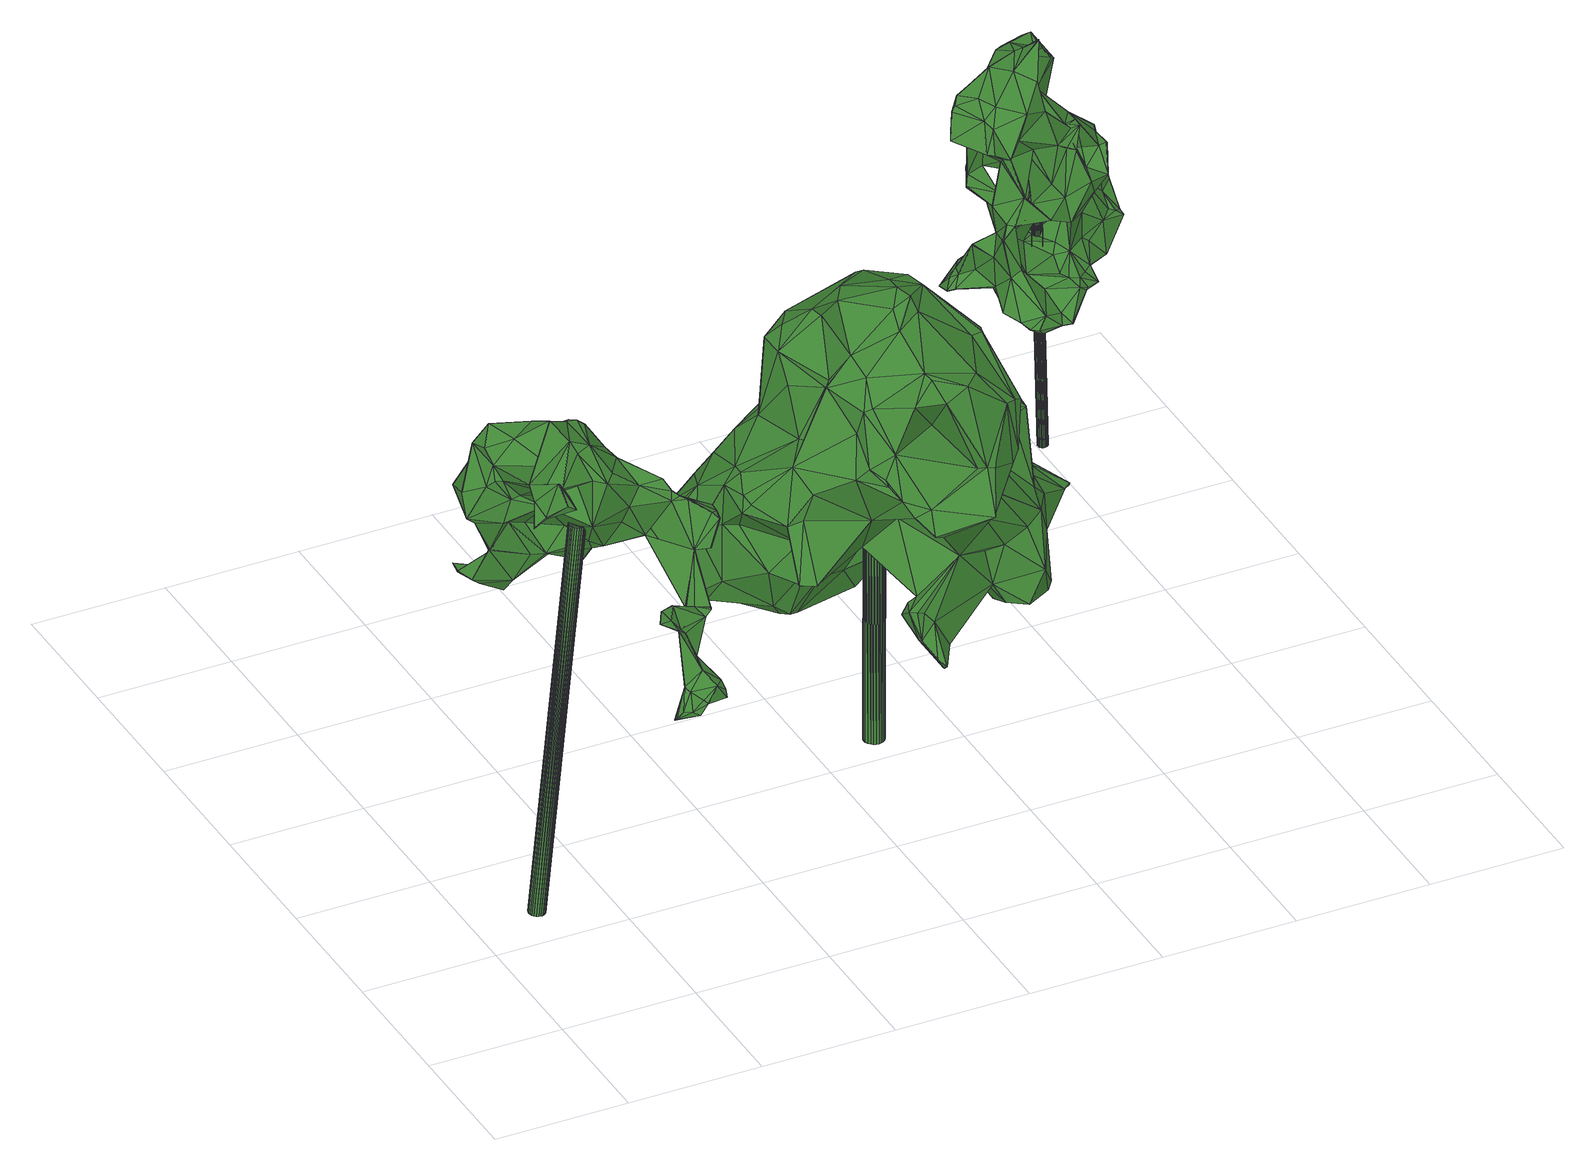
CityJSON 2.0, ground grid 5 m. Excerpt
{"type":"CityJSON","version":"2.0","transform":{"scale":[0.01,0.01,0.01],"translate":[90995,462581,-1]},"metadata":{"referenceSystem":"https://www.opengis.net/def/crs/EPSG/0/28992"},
"CityObjects":{
"tree1":{"type":"SolitaryVegetationObject","attributes":{"gtid":7,"crown_width_m":7.35,"crown_median_z":14.87,"trunk_H_m":15.28,"trunk_DBH_m":0.605,"trunk_radius_m":0.303,"trunk_base_height_m":-0.41,"original_gtid":"7"},"geometry":[{"type":"Solid","lod":"3","boundaries":[[[[0,1,2]],[[3,4,5]],[[6,7,8]],[[9,10,11]],[[12,13,14]],[[15,16,17]],[[6,18,19]],[[20,21,22]],[[23,24,25]],[[26,5,27]],[[11,28,9]],[[29,30,31]],[[32,15,17]],[[15,33,16]],[[34,3,35]],[[36,37,38]],[[36,38,9]],[[39,40,41]],[[42,43,44]],[[45,24,46]],[[47,27,4]],[[48,49,50]],[[51,52,53]],[[54,9,28]],[[14,25,12]],[[55,56,57]],[[58,59,60]],[[61,35,3]],[[62,63,64]],[[65,66,67]],[[68,69,20]],[[66,68,70]],[[68,71,72]],[[65,68,66]],[[23,25,14]],[[23,73,74]],[[68,20,70]],[[75,76,39]],[[20,22,70]],[[52,77,78]],[[22,79,66]],[[22,66,70]],[[51,80,81]],[[82,83,84]],[[85,86,87]],[[88,89,55]],[[2,90,0]],[[91,92,93]],[[0,90,41]],[[0,41,18]],[[94,95,96]],[[39,41,90]],[[97,98,99]],[[51,98,97]],[[21,69,100]],[[94,96,79]],[[94,79,101]],[[102,83,82]],[[103,104,58]],[[80,51,105]],[[106,77,107]],[[108,91,109]],[[97,99,110]],[[111,1,112]],[[97,105,51]],[[26,3,5]],[[14,73,23]],[[113,80,105]],[[2,75,90]],[[27,5,4]],[[110,27,47]],[[114,115,116]],[[93,112,91]],[[93,117,112]],[[107,118,61]],[[119,63,62]],[[74,24,23]],[[30,62,64]],[[110,99,27]],[[19,120,6]],[[73,121,74]],[[87,39,122]],[[123,124,120]],[[45,25,24]],[[12,25,45]],[[3,82,61]],[[26,27,99]],[[7,6,120]],[[7,120,124]],[[111,125,126]],[[127,16,128]],[[129,127,128]],[[88,130,89]],[[131,0,132]],[[8,132,0]],[[18,41,40]],[[124,9,54]],[[133,134,135]],[[102,82,136]],[[49,129,50]],[[17,104,32]],[[103,44,137]],[[3,47,4]],[[79,96,138]],[[67,79,138]],[[123,9,124]],[[56,139,57]],[[140,88,141]],[[78,142,136]],[[119,143,63]],[[131,1,0]],[[93,92,144]],[[67,144,92]],[[137,29,104]],[[116,115,145]],[[36,40,37]],[[135,87,146]],[[135,146,147]],[[148,15,32]],[[53,52,3]],[[17,16,104]],[[136,82,78]],[[142,114,136]],[[114,102,136]],[[114,116,102]],[[149,58,104]],[[55,57,150]],[[57,151,150]],[[108,109,92]],[[108,92,91]],[[76,122,39]],[[51,53,98]],[[109,131,132]],[[37,86,38]],[[47,152,110]],[[129,128,50]],[[153,42,29]],[[99,53,26]],[[72,100,69]],[[54,28,57]],[[40,86,37]],[[115,137,145]],[[127,129,149]],[[119,62,29]],[[147,121,73]],[[154,63,143]],[[154,155,63]],[[62,30,29]],[[149,104,127]],[[16,127,104]],[[29,156,119]],[[119,156,143]],[[154,143,156]],[[145,44,43]],[[137,44,145]],[[148,101,22]],[[78,77,157]],[[3,52,82]],[[78,82,52]],[[3,26,53]],[[18,6,8]],[[80,113,118]],[[75,39,90]],[[81,52,51]],[[109,71,158]],[[139,148,22]],[[159,111,117]],[[73,48,133]],[[50,133,48]],[[64,160,30]],[[161,160,64]],[[110,152,97]],[[1,131,162]],[[1,162,91]],[[104,103,137]],[[67,66,79]],[[32,31,94]],[[38,86,163]],[[157,142,78]],[[60,154,103]],[[103,58,60]],[[63,155,64]],[[159,125,111]],[[101,79,22]],[[124,100,7]],[[21,100,124]],[[14,164,73]],[[165,55,89]],[[125,164,13]],[[159,164,125]],[[111,112,117]],[[48,73,164]],[[103,156,29]],[[103,154,156]],[[95,31,160]],[[42,166,167]],[[43,167,166]],[[69,68,72]],[[73,133,147]],[[97,168,105]],[[18,40,36]],[[19,18,36]],[[141,150,151]],[[55,150,88]],[[141,88,150]],[[76,121,122]],[[76,169,121]],[[24,74,46]],[[85,170,55]],[[56,55,170]],[[15,85,171]],[[7,100,72]],[[116,83,102]],[[40,39,86]],[[87,86,39]],[[42,44,103]],[[165,10,9]],[[10,172,173]],[[121,147,146]],[[82,84,61]],[[123,36,9]],[[1,174,2]],[[111,174,1]],[[13,164,14]],[[15,148,56]],[[133,175,33]],[[16,33,175]],[[50,175,133]],[[128,16,175]],[[128,175,50]],[[93,144,129]],[[104,31,32]],[[58,149,176]],[[101,148,94]],[[148,32,94]],[[95,94,31]],[[104,29,31]],[[139,54,57]],[[177,125,178]],[[45,178,12]],[[36,120,19]],[[18,8,0]],[[142,179,114]],[[76,75,174]],[[76,174,126]],[[55,180,163]],[[55,163,85]],[[61,145,107]],[[138,58,176]],[[158,68,65]],[[148,139,56]],[[181,84,83]],[[181,61,84]],[[49,159,117]],[[166,153,106]],[[145,182,107]],[[43,182,145]],[[129,183,149]],[[67,184,144]],[[176,144,184]],[[138,184,67]],[[176,184,138]],[[115,114,179]],[[64,155,59]],[[64,59,161]],[[59,58,161]],[[60,59,154]],[[154,59,155]],[[159,48,164]],[[159,49,48]],[[171,133,33]],[[171,33,15]],[[47,34,152]],[[161,185,95]],[[67,92,65]],[[57,186,151]],[[126,125,177]],[[158,71,68]],[[176,149,183]],[[80,118,81]],[[123,120,36]],[[38,180,9]],[[165,9,180]],[[166,42,153]],[[103,29,42]],[[3,34,47]],[[35,61,118]],[[35,118,113]],[[58,185,161]],[[81,107,52]],[[8,7,132]],[[72,132,7]],[[95,160,161]],[[133,171,134]],[[85,135,134]],[[129,49,117]],[[133,135,147]],[[87,135,85]],[[132,71,109]],[[153,29,187]],[[91,112,1]],[[54,22,21]],[[54,21,124]],[[42,167,43]],[[69,21,20]],[[177,74,169]],[[121,169,74]],[[177,46,74]],[[177,169,126]],[[144,183,129]],[[144,176,183]],[[85,134,171]],[[169,76,126]],[[137,187,29]],[[115,187,137]],[[57,28,11]],[[132,72,71]],[[105,168,113]],[[107,81,118]],[[152,168,97]],[[34,168,152]],[[34,35,168]],[[113,168,35]],[[138,96,185]],[[96,95,185]],[[138,185,58]],[[54,139,22]],[[92,109,158]],[[15,56,170]],[[15,170,85]],[[158,65,92]],[[130,165,89]],[[165,180,55]],[[109,162,131]],[[91,162,109]],[[126,174,111]],[[2,174,75]],[[86,85,163]],[[180,38,163]],[[129,117,93]],[[166,106,43]],[[43,106,182]],[[107,182,106]],[[30,160,31]],[[145,181,116]],[[83,116,181]],[[181,145,61]],[[115,179,187]],[[13,12,178]],[[13,178,125]],[[177,178,46]],[[46,178,45]],[[173,88,140]],[[173,140,11]],[[11,10,173]],[[165,172,10]],[[130,172,165]],[[173,172,88]],[[88,172,130]],[[122,146,87]],[[122,121,146]],[[107,77,52]],[[106,157,77]],[[153,187,179]],[[153,179,106]],[[140,186,11]],[[141,151,186]],[[141,186,140]],[[57,11,186]],[[157,106,179]],[[157,179,142]],[[99,98,53]],[[188,189,190]],[[188,190,191]],[[191,190,192]],[[191,192,193]],[[190,189,194]],[[190,194,192]],[[192,194,195]],[[192,195,193]],[[194,189,196]],[[194,196,195]],[[195,196,197]],[[195,197,193]],[[196,189,198]],[[196,198,197]],[[197,198,199]],[[197,199,193]],[[198,189,200]],[[198,200,199]],[[199,200,201]],[[199,201,193]],[[200,189,202]],[[200,202,201]],[[201,202,203]],[[201,203,193]],[[202,189,204]],[[202,204,203]],[[203,204,205]],[[203,205,193]],[[204,189,206]],[[204,206,205]],[[205,206,207]],[[205,207,193]],[[206,189,208]],[[206,208,207]],[[207,208,209]],[[207,209,193]],[[208,189,210]],[[208,210,209]],[[209,210,211]],[[209,211,193]],[[210,189,212]],[[210,212,211]],[[211,212,213]],[[211,213,193]],[[212,189,214]],[[212,214,213]],[[213,214,215]],[[213,215,193]],[[214,189,216]],[[214,216,215]],[[215,216,217]],[[215,217,193]],[[216,189,218]],[[216,218,217]],[[217,218,219]],[[217,219,193]],[[218,189,220]],[[218,220,219]],[[219,220,221]],[[219,221,193]],[[220,189,222]],[[220,222,221]],[[221,222,223]],[[221,223,193]],[[222,189,224]],[[222,224,223]],[[223,224,225]],[[223,225,193]],[[224,189,226]],[[224,226,225]],[[225,226,227]],[[225,227,193]],[[226,189,228]],[[226,228,227]],[[227,228,229]],[[227,229,193]],[[228,189,230]],[[228,230,229]],[[229,230,231]],[[229,231,193]],[[230,189,232]],[[230,232,231]],[[231,232,233]],[[231,233,193]],[[232,189,234]],[[232,234,233]],[[233,234,235]],[[233,235,193]],[[234,189,236]],[[234,236,235]],[[235,236,237]],[[235,237,193]],[[236,189,188]],[[236,188,237]],[[237,188,191]],[[237,191,193]]]]}]},
"tree2":{"type":"SolitaryVegetationObject","attributes":{"gtid":24,"crown_width_m":12.04,"crown_median_z":9.97,"trunk_H_m":9.68,"trunk_DBH_m":0.757,"trunk_radius_m":0.378,"trunk_base_height_m":0.29,"original_gtid":"24"},"geometry":[{"type":"Solid","lod":"3","boundaries":[[[[238,239,240]],[[241,242,243]],[[244,245,243]],[[246,247,248]],[[249,250,243]],[[251,252,253]],[[254,255,256]],[[257,258,259]],[[260,261,262]],[[263,262,261]],[[264,265,266]],[[267,264,266]],[[268,269,270]],[[258,271,240]],[[272,273,274]],[[275,269,268]],[[276,277,278]],[[258,279,271]],[[280,253,252]],[[281,282,283]],[[284,285,286]],[[287,288,238]],[[253,280,289]],[[290,291,292]],[[293,283,282]],[[249,294,295]],[[294,296,257]],[[297,298,299]],[[297,299,300]],[[301,302,303]],[[257,295,294]],[[304,305,306]],[[307,308,309]],[[310,311,286]],[[312,240,313]],[[314,315,316]],[[243,296,294]],[[249,243,294]],[[282,317,318]],[[319,320,321]],[[279,322,323]],[[244,243,242]],[[266,324,325]],[[326,327,328]],[[329,330,331]],[[332,333,334]],[[335,336,337]],[[277,337,336]],[[338,301,303]],[[302,250,339]],[[340,341,290]],[[268,301,275]],[[295,342,249]],[[343,275,344]],[[301,344,275]],[[345,346,347]],[[345,348,346]],[[349,350,248]],[[257,259,295]],[[351,352,353]],[[340,350,349]],[[354,355,356]],[[357,358,306]],[[359,360,246]],[[318,317,361]],[[362,363,364]],[[363,334,364]],[[365,366,367]],[[298,368,369]],[[370,371,372]],[[299,372,371]],[[353,373,351]],[[266,359,246]],[[292,374,290]],[[375,376,305]],[[357,306,305]],[[283,377,308]],[[341,291,290]],[[378,379,380]],[[278,381,382]],[[258,383,259]],[[258,240,383]],[[267,374,292]],[[384,385,386]],[[384,386,371]],[[281,387,388]],[[281,388,389]],[[266,390,359]],[[355,391,325]],[[242,392,322]],[[358,357,393]],[[278,382,276]],[[394,395,396]],[[344,397,343]],[[398,392,241]],[[242,241,392]],[[283,308,399]],[[283,399,281]],[[347,400,361]],[[401,361,400]],[[402,266,246]],[[383,403,358]],[[404,328,405]],[[289,406,253]],[[407,408,409]],[[410,408,407]],[[373,315,411]],[[351,373,411]],[[335,337,412]],[[359,394,360]],[[413,394,359]],[[358,259,383]],[[354,395,355]],[[414,415,260]],[[397,301,338]],[[397,344,301]],[[343,416,417]],[[417,269,275]],[[275,343,417]],[[393,357,379]],[[418,404,284]],[[351,419,352]],[[243,245,296]],[[403,304,306]],[[358,393,420]],[[332,334,363]],[[262,280,260]],[[421,360,354]],[[345,422,406]],[[381,314,316]],[[346,348,352]],[[421,324,423]],[[424,387,425]],[[424,425,423]],[[426,427,265]],[[249,342,339]],[[249,339,250]],[[305,376,379]],[[375,305,428]],[[240,312,429]],[[430,333,431]],[[430,431,313]],[[432,314,278]],[[381,278,314]],[[389,282,281]],[[263,382,262]],[[345,347,361]],[[389,317,282]],[[433,434,435]],[[436,279,258]],[[334,299,364]],[[386,430,437]],[[389,422,361]],[[345,361,422]],[[259,358,420]],[[316,438,439]],[[315,438,316]],[[389,388,251]],[[293,377,283]],[[332,377,293]],[[348,440,352]],[[290,246,248]],[[254,405,255]],[[290,350,340]],[[248,350,290]],[[241,270,398]],[[408,441,442]],[[406,422,251]],[[406,251,253]],[[388,387,424]],[[417,443,269]],[[403,306,358]],[[441,284,347]],[[284,400,347]],[[359,391,413]],[[244,242,322]],[[381,316,382]],[[328,366,444]],[[411,321,419]],[[411,419,351]],[[444,445,446]],[[266,325,447]],[[240,429,238]],[[330,419,320]],[[273,448,449]],[[450,451,303]],[[451,338,303]],[[401,452,311]],[[286,311,452]],[[286,452,401]],[[383,304,403]],[[260,280,414]],[[453,440,348]],[[316,454,382]],[[262,382,454]],[[270,455,398]],[[371,279,456]],[[427,457,266]],[[286,272,458]],[[251,388,252]],[[432,428,315]],[[428,411,315]],[[289,280,459]],[[262,459,280]],[[422,389,251]],[[432,315,314]],[[401,311,444]],[[321,460,319]],[[319,460,435]],[[423,461,421]],[[286,285,272]],[[355,413,391]],[[308,349,461]],[[333,332,462]],[[388,424,463]],[[409,435,288]],[[349,247,421]],[[246,421,247]],[[259,420,295]],[[355,325,356]],[[464,291,465]],[[459,454,439]],[[316,439,454]],[[466,467,446]],[[265,468,426]],[[382,469,276]],[[263,469,382]],[[324,457,414]],[[401,400,286]],[[267,470,264]],[[292,470,267]],[[248,247,349]],[[400,284,286]],[[421,461,349]],[[352,440,353]],[[331,330,471]],[[326,328,472]],[[473,416,474]],[[474,412,473]],[[307,309,362]],[[363,362,309]],[[394,413,395]],[[435,460,433]],[[327,366,328]],[[326,366,327]],[[379,475,380]],[[376,475,379]],[[284,404,476]],[[313,431,312]],[[431,472,312]],[[379,357,305]],[[269,477,455]],[[478,475,450]],[[479,265,480]],[[468,265,479]],[[390,266,447]],[[330,352,419]],[[480,265,264]],[[481,470,291]],[[455,470,481]],[[307,340,349]],[[404,482,328]],[[472,328,482]],[[461,399,308]],[[451,474,338]],[[336,474,451]],[[295,420,342]],[[420,378,342]],[[479,473,468]],[[426,468,473]],[[293,282,367]],[[436,258,257]],[[456,483,484]],[[485,486,472]],[[292,291,470]],[[487,311,488]],[[396,360,394]],[[465,291,489]],[[267,266,374]],[[324,266,457]],[[359,390,391]],[[423,425,461]],[[440,490,353]],[[341,489,291]],[[256,466,449]],[[449,466,273]],[[274,273,466]],[[274,466,445]],[[445,466,446]],[[329,352,330]],[[387,281,399]],[[387,399,461]],[[386,437,271]],[[304,491,305]],[[243,492,241]],[[434,305,491]],[[485,404,486]],[[305,434,428]],[[428,434,433]],[[411,428,433]],[[269,455,270]],[[479,417,473]],[[473,417,416]],[[398,455,392]],[[392,493,483]],[[484,483,493]],[[426,473,412]],[[260,415,261]],[[412,415,426]],[[412,277,415]],[[472,429,312]],[[429,472,238]],[[390,447,391]],[[391,447,325]],[[481,291,464]],[[481,464,455]],[[392,455,464]],[[265,427,266]],[[317,389,361]],[[303,478,450]],[[331,471,319]],[[331,319,329]],[[456,279,323]],[[456,484,300]],[[290,374,246]],[[354,360,395]],[[375,432,278]],[[307,349,308]],[[298,364,299]],[[375,428,432]],[[463,252,388]],[[490,459,438]],[[459,439,438]],[[430,313,437]],[[364,298,369]],[[240,239,383]],[[307,364,341]],[[243,250,494]],[[307,341,340]],[[307,362,364]],[[365,444,366]],[[443,480,264]],[[443,479,480]],[[417,479,443]],[[495,449,448]],[[272,448,273]],[[397,338,474]],[[484,297,300]],[[342,478,339]],[[401,444,318]],[[401,318,361]],[[302,339,478]],[[453,289,440]],[[453,406,289]],[[285,495,448]],[[455,477,470]],[[256,449,495]],[[345,453,348]],[[406,453,345]],[[465,493,464]],[[420,379,378]],[[465,484,493]],[[299,334,372]],[[411,433,460]],[[411,460,321]],[[408,435,409]],[[328,255,405]],[[255,328,444]],[[246,360,421]],[[371,370,496]],[[392,464,493]],[[315,373,438]],[[495,284,476]],[[476,254,495]],[[354,356,324]],[[353,490,373]],[[405,476,404]],[[418,284,410]],[[418,410,404]],[[413,355,395]],[[360,396,395]],[[300,299,371]],[[456,300,371]],[[407,409,288]],[[346,329,347]],[[287,486,288]],[[329,346,352]],[[415,457,427]],[[414,457,415]],[[435,442,319]],[[495,254,256]],[[263,261,469]],[[415,427,426]],[[496,370,385]],[[385,370,333]],[[385,333,430]],[[274,458,272]],[[323,392,497]],[[323,322,392]],[[470,477,264]],[[255,467,466]],[[255,466,256]],[[252,414,280]],[[405,254,476]],[[385,430,386]],[[440,289,490]],[[252,463,414]],[[269,443,477]],[[289,459,490]],[[490,438,373]],[[387,461,425]],[[282,318,365]],[[408,442,435]],[[486,407,288]],[[238,288,498]],[[419,321,320]],[[444,365,318]],[[262,454,459]],[[354,324,421]],[[296,245,436]],[[257,296,436]],[[322,245,244]],[[279,245,322]],[[436,245,279]],[[282,365,367]],[[442,441,319]],[[336,499,277]],[[278,277,499]],[[451,499,336]],[[268,494,301]],[[302,301,494]],[[302,494,250]],[[379,420,393]],[[450,278,499]],[[450,499,451]],[[279,371,386]],[[279,386,271]],[[268,492,494]],[[423,324,414]],[[463,423,414]],[[402,246,374]],[[402,374,266]],[[489,500,465]],[[392,483,497]],[[323,483,456]],[[323,497,483]],[[303,302,478]],[[324,501,325]],[[498,239,238]],[[496,385,384]],[[496,384,371]],[[378,380,478]],[[415,469,261]],[[276,469,415]],[[277,276,415]],[[238,472,287]],[[293,462,332]],[[378,478,342]],[[410,407,486]],[[356,325,501]],[[502,375,278]],[[271,437,240]],[[324,356,501]],[[240,437,313]],[[412,337,277]],[[500,489,368]],[[319,441,329]],[[347,329,441]],[[484,465,500]],[[484,500,297]],[[435,434,288]],[[491,288,434]],[[370,372,333]],[[443,264,477]],[[471,320,319]],[[471,330,320]],[[270,241,492]],[[270,492,268]],[[333,372,334]],[[410,486,404]],[[423,463,424]],[[472,486,287]],[[485,482,404]],[[472,482,485]],[[498,288,491]],[[304,498,491]],[[332,363,309]],[[377,332,309]],[[377,309,308]],[[343,503,416]],[[397,503,343]],[[474,416,503]],[[474,503,397]],[[341,368,489]],[[293,367,462]],[[445,488,274]],[[487,488,445]],[[410,441,408]],[[284,441,410]],[[243,494,492]],[[383,239,304]],[[498,304,239]],[[333,462,326]],[[364,368,341]],[[369,368,364]],[[297,500,368]],[[297,368,298]],[[326,472,431]],[[431,333,326]],[[285,448,272]],[[444,487,445]],[[495,285,284]],[[380,475,478]],[[450,475,278]],[[502,278,475]],[[502,475,375]],[[375,475,376]],[[367,366,462]],[[326,462,366]],[[474,336,335]],[[444,446,467]],[[255,444,467]],[[311,487,444]],[[310,488,311]],[[310,274,488]],[[474,335,412]],[[310,458,274]],[[310,286,458]],[[504,505,506]],[[504,506,507]],[[507,506,508]],[[507,508,509]],[[506,505,510]],[[506,510,508]],[[508,510,511]],[[508,511,509]],[[510,505,512]],[[510,512,511]],[[511,512,513]],[[511,513,509]],[[512,505,514]],[[512,514,513]],[[513,514,515]],[[513,515,509]],[[514,505,516]],[[514,516,515]],[[515,516,517]],[[515,517,509]],[[516,505,518]],[[516,518,517]],[[517,518,519]],[[517,519,509]],[[518,505,520]],[[518,520,519]],[[519,520,521]],[[519,521,509]],[[520,505,522]],[[520,522,521]],[[521,522,523]],[[521,523,509]],[[522,505,524]],[[522,524,523]],[[523,524,525]],[[523,525,509]],[[524,505,526]],[[524,526,525]],[[525,526,527]],[[525,527,509]],[[526,505,528]],[[526,528,527]],[[527,528,529]],[[527,529,509]],[[528,505,530]],[[528,530,529]],[[529,530,531]],[[529,531,509]],[[530,505,532]],[[530,532,531]],[[531,532,533]],[[531,533,509]],[[532,505,534]],[[532,534,533]],[[533,534,535]],[[533,535,509]],[[534,505,536]],[[534,536,535]],[[535,536,537]],[[535,537,509]],[[536,505,538]],[[536,538,537]],[[537,538,539]],[[537,539,509]],[[538,505,540]],[[538,540,539]],[[539,540,541]],[[539,541,509]],[[540,505,542]],[[540,542,541]],[[541,542,543]],[[541,543,509]],[[542,505,544]],[[542,544,543]],[[543,544,545]],[[543,545,509]],[[544,505,546]],[[544,546,545]],[[545,546,547]],[[545,547,509]],[[546,505,548]],[[546,548,547]],[[547,548,549]],[[547,549,509]],[[548,505,550]],[[548,550,549]],[[549,550,551]],[[549,551,509]],[[550,505,552]],[[550,552,551]],[[551,552,553]],[[551,553,509]],[[552,505,504]],[[552,504,553]],[[553,504,507]],[[553,507,509]]]]}]},
"tree3":{"type":"SolitaryVegetationObject","attributes":{"gtid":30,"crown_width_m":6.2,"crown_median_z":10.12,"trunk_H_m":9.83,"trunk_DBH_m":0.368,"trunk_radius_m":0.184,"trunk_base_height_m":0.29,"original_gtid":"30"},"geometry":[{"type":"Solid","lod":"3","boundaries":[[[[554,555,556]],[[557,558,559]],[[560,561,562]],[[563,564,565]],[[566,567,568]],[[569,570,571]],[[572,573,574]],[[575,576,577]],[[578,565,564]],[[579,580,581]],[[582,580,579]],[[583,584,585]],[[583,585,586]],[[555,554,587]],[[588,565,589]],[[590,591,592]],[[590,592,593]],[[594,595,564]],[[596,564,595]],[[597,598,587]],[[599,600,598]],[[601,602,603]],[[601,603,604]],[[576,605,577]],[[606,607,608]],[[606,563,607]],[[609,579,581]],[[608,607,610]],[[567,562,568]],[[586,611,612]],[[560,566,561]],[[608,610,613]],[[559,558,614]],[[572,574,615]],[[616,617,618]],[[619,620,621]],[[572,622,582]],[[623,624,625]],[[611,586,626]],[[611,626,627]],[[628,566,629]],[[630,629,566]],[[577,631,575]],[[568,562,561]],[[625,632,623]],[[633,634,635]],[[636,605,637]],[[576,637,605]],[[638,639,640]],[[641,642,600]],[[643,575,644]],[[640,645,646]],[[640,646,647]],[[566,568,561]],[[625,648,632]],[[649,636,650]],[[576,575,643]],[[614,651,559]],[[652,653,654]],[[655,656,657]],[[593,658,659]],[[567,660,661]],[[662,661,660]],[[663,664,665]],[[666,584,667]],[[563,610,607]],[[563,565,610]],[[596,668,669]],[[670,671,672]],[[673,672,671]],[[674,675,676]],[[677,611,678]],[[612,611,677]],[[597,554,679]],[[554,556,679]],[[597,587,554]],[[680,681,682]],[[683,668,684]],[[628,567,566]],[[685,686,593]],[[602,674,676]],[[602,676,687]],[[632,688,623]],[[689,690,654]],[[638,691,651]],[[692,693,694]],[[695,696,697]],[[698,699,700]],[[701,702,703]],[[700,699,621]],[[704,621,699]],[[705,560,619]],[[706,707,708]],[[647,653,652]],[[614,638,651]],[[605,709,710]],[[711,710,709]],[[712,681,644]],[[680,644,681]],[[637,576,643]],[[666,667,713]],[[714,691,715]],[[716,717,705]],[[665,675,696]],[[718,719,720]],[[612,720,719]],[[703,702,713]],[[557,615,687]],[[721,650,589]],[[569,722,570]],[[602,696,695]],[[723,724,628]],[[725,724,723]],[[705,717,560]],[[726,727,728]],[[720,612,729]],[[730,613,731]],[[656,616,618]],[[657,656,618]],[[701,704,666]],[[590,732,591]],[[714,733,651]],[[564,734,735]],[[736,716,737]],[[559,651,733]],[[738,734,722]],[[739,740,591]],[[741,740,739]],[[560,717,566]],[[667,726,713]],[[630,566,717]],[[703,728,705]],[[722,710,738]],[[742,678,627]],[[637,643,666]],[[666,643,584]],[[708,743,706]],[[602,744,674]],[[591,732,745]],[[564,735,746]],[[606,608,730]],[[606,730,571]],[[747,683,684]],[[747,684,669]],[[673,694,693]],[[748,698,700]],[[631,749,712]],[[631,750,749]],[[662,751,700]],[[619,560,620]],[[636,752,650]],[[656,753,616]],[[747,754,755]],[[591,756,694]],[[726,728,703]],[[608,613,730]],[[757,581,672]],[[758,759,760]],[[740,658,592]],[[740,592,591]],[[685,715,654]],[[761,645,762]],[[761,762,555]],[[763,764,571]],[[763,668,764]],[[586,765,766]],[[756,767,694]],[[707,768,769]],[[593,715,685]],[[659,715,593]],[[738,735,734]],[[770,737,771]],[[716,771,737]],[[574,772,773]],[[774,618,617]],[[609,574,573]],[[712,644,575]],[[574,773,615]],[[643,644,775]],[[697,776,777]],[[695,766,602]],[[586,766,695]],[[678,611,627]],[[706,743,778]],[[579,609,779]],[[780,765,719]],[[598,781,599]],[[557,782,558]],[[579,573,582]],[[779,573,579]],[[609,573,779]],[[572,582,573]],[[783,772,784]],[[783,773,772]],[[748,785,698]],[[602,601,744]],[[643,775,786]],[[628,660,567]],[[707,787,708]],[[666,788,637]],[[615,663,687]],[[594,564,746]],[[731,789,763]],[[730,731,763]],[[790,631,756]],[[790,756,745]],[[635,705,728]],[[635,716,705]],[[704,698,791]],[[739,673,741]],[[739,591,673]],[[685,690,686]],[[701,621,704]],[[708,792,743]],[[669,684,793]],[[652,654,715]],[[604,753,601]],[[733,615,559]],[[572,615,733]],[[559,615,557]],[[682,794,795]],[[604,616,753]],[[654,653,689]],[[766,796,603]],[[766,603,602]],[[631,577,756]],[[695,727,726]],[[695,584,727]],[[797,757,569]],[[571,757,797]],[[571,797,569]],[[629,655,729]],[[650,785,754]],[[581,757,609]],[[656,655,753]],[[744,770,781]],[[786,633,727]],[[659,798,714]],[[600,599,641]],[[770,641,599]],[[770,599,781]],[[594,684,668]],[[798,659,799]],[[723,629,725]],[[723,628,629]],[[625,624,657]],[[703,713,726]],[[771,635,634]],[[771,634,775]],[[586,695,726]],[[720,800,623]],[[729,800,720]],[[696,663,665]],[[623,800,624]],[[801,792,708]],[[802,665,664]],[[584,786,727]],[[714,715,659]],[[803,686,690]],[[789,731,610]],[[804,743,805]],[[594,668,595]],[[802,782,676]],[[676,665,802]],[[633,635,728]],[[682,806,680]],[[786,584,643]],[[807,733,808]],[[798,808,733]],[[569,693,722]],[[733,714,798]],[[765,586,612]],[[765,612,719]],[[741,673,671]],[[741,671,670]],[[710,722,693]],[[753,655,717]],[[630,717,655]],[[646,804,689]],[[652,715,691]],[[707,809,682]],[[706,809,707]],[[809,806,682]],[[641,809,706]],[[670,672,581]],[[670,581,810]],[[744,737,770]],[[673,591,694]],[[811,812,748]],[[701,619,621]],[[705,619,703]],[[701,703,619]],[[811,755,812]],[[630,655,629]],[[612,725,729]],[[729,725,629]],[[751,813,814]],[[588,589,815]],[[815,589,816]],[[602,687,663]],[[760,757,571]],[[734,564,570]],[[816,589,650]],[[565,721,589]],[[610,565,588]],[[748,700,814]],[[751,814,700]],[[641,706,642]],[[783,784,695]],[[584,695,784]],[[679,802,597]],[[558,782,802]],[[817,784,757]],[[760,817,757]],[[746,735,721]],[[678,742,764]],[[747,669,816]],[[789,610,588]],[[636,649,711]],[[763,571,730]],[[655,800,729]],[[657,800,655]],[[657,624,800]],[[753,736,601]],[[717,716,736]],[[753,717,736]],[[666,702,701]],[[636,709,605]],[[770,775,776]],[[770,776,641]],[[818,697,777]],[[657,618,625]],[[625,618,648]],[[618,774,648]],[[632,774,688]],[[632,648,774]],[[636,711,709]],[[644,680,777]],[[819,777,680]],[[819,680,806]],[[688,796,780]],[[693,605,710]],[[693,692,605]],[[577,605,692]],[[740,799,658]],[[635,771,716]],[[683,820,677]],[[612,677,820]],[[805,743,792]],[[777,776,775]],[[777,775,644]],[[795,732,768]],[[616,604,617]],[[790,821,631]],[[802,679,822]],[[801,787,823]],[[801,708,787]],[[796,617,604]],[[658,593,592]],[[669,793,594]],[[666,713,702]],[[597,802,598]],[[781,598,802]],[[578,564,596]],[[688,780,824]],[[748,754,785]],[[823,593,686]],[[774,617,796]],[[774,796,688]],[[691,714,651]],[[778,645,761]],[[649,738,711]],[[646,689,647]],[[647,689,653]],[[710,711,738]],[[727,633,728]],[[686,801,823]],[[770,771,775]],[[641,776,825]],[[641,825,809]],[[743,645,778]],[[804,646,743]],[[645,743,646]],[[598,642,587]],[[778,587,642]],[[756,591,745]],[[712,575,631]],[[763,826,827]],[[695,773,783]],[[712,794,681]],[[682,681,794]],[[749,828,829]],[[732,769,768]],[[795,794,712]],[[815,827,826]],[[741,670,810]],[[741,810,733]],[[622,581,580]],[[622,580,582]],[[686,792,801]],[[792,804,805]],[[612,820,725]],[[661,620,560]],[[830,620,661]],[[661,560,562]],[[567,661,562]],[[786,634,633]],[[786,775,634]],[[750,828,749]],[[721,565,578]],[[815,669,827]],[[604,603,796]],[[793,684,594]],[[601,736,737]],[[601,737,744]],[[658,799,659]],[[802,822,558]],[[652,691,647]],[[638,647,691]],[[689,803,690]],[[787,590,823]],[[593,823,590]],[[647,638,640]],[[556,555,762]],[[669,668,827]],[[640,556,762]],[[640,762,645]],[[596,669,578]],[[799,808,798]],[[654,690,685]],[[700,830,662]],[[556,822,679]],[[809,825,806]],[[776,806,825]],[[614,558,822]],[[614,822,638]],[[555,587,761]],[[649,735,738]],[[649,721,735]],[[772,609,757]],[[628,724,813]],[[740,808,799]],[[678,668,683]],[[578,669,594]],[[787,707,769]],[[748,814,811]],[[816,754,747]],[[755,811,814]],[[606,570,563]],[[571,570,606]],[[613,610,731]],[[796,766,765]],[[563,570,564]],[[781,802,664]],[[734,570,722]],[[687,676,557]],[[721,649,650]],[[746,721,594]],[[594,721,578]],[[778,761,587]],[[631,821,750]],[[785,650,752]],[[831,819,695]],[[831,695,818]],[[678,683,677]],[[663,615,832]],[[663,832,695]],[[590,787,732]],[[787,769,732]],[[719,718,824]],[[773,832,615]],[[773,695,832]],[[788,785,752]],[[788,752,636]],[[682,795,768]],[[682,768,707]],[[726,583,586]],[[600,642,598]],[[628,813,751]],[[626,833,627]],[[742,758,764]],[[678,764,668]],[[772,574,609]],[[571,764,758]],[[760,571,758]],[[772,757,784]],[[704,699,698]],[[588,815,826]],[[588,826,789]],[[777,819,831]],[[818,777,831]],[[776,697,819]],[[819,663,695]],[[818,695,697]],[[763,827,668]],[[776,819,806]],[[819,781,663]],[[663,781,664]],[[807,741,733]],[[745,732,795]],[[829,745,749]],[[778,642,706]],[[760,759,817]],[[784,817,759]],[[757,672,569]],[[569,672,693]],[[673,693,672]],[[756,577,767]],[[692,767,577]],[[694,767,692]],[[744,781,696]],[[819,696,781]],[[819,697,696]],[[782,557,676]],[[663,696,602]],[[627,833,742]],[[833,626,742]],[[596,595,668]],[[780,796,765]],[[780,719,824]],[[720,824,718]],[[623,688,824]],[[623,824,720]],[[676,675,665]],[[815,816,669]],[[666,785,788]],[[637,788,636]],[[744,675,674]],[[744,696,675]],[[660,628,834]],[[660,834,662]],[[667,584,583]],[[667,583,726]],[[821,828,750]],[[829,828,821]],[[745,795,749]],[[712,749,795]],[[640,639,556]],[[689,804,803]],[[758,742,759]],[[626,759,742]],[[584,759,626]],[[784,759,584]],[[829,821,745]],[[790,745,821]],[[822,639,638]],[[822,556,639]],[[683,835,820]],[[747,835,683]],[[741,808,740]],[[807,808,741]],[[747,755,835]],[[792,803,804]],[[686,803,792]],[[626,586,585]],[[626,585,584]],[[835,755,724]],[[835,724,820]],[[725,820,724]],[[621,830,700]],[[661,662,830]],[[621,620,830]],[[755,813,724]],[[814,813,755]],[[650,754,816]],[[812,755,754]],[[812,754,748]],[[698,785,791]],[[751,662,834]],[[666,704,791]],[[785,666,791]],[[751,834,628]],[[810,622,733]],[[789,826,763]],[[581,622,810]],[[733,622,572]],[[836,837,838]],[[836,838,839]],[[839,838,840]],[[839,840,841]],[[838,837,842]],[[838,842,840]],[[840,842,843]],[[840,843,841]],[[842,837,844]],[[842,844,843]],[[843,844,845]],[[843,845,841]],[[844,837,846]],[[844,846,845]],[[845,846,847]],[[845,847,841]],[[846,837,848]],[[846,848,847]],[[847,848,849]],[[847,849,841]],[[848,837,850]],[[848,850,849]],[[849,850,851]],[[849,851,841]],[[850,837,852]],[[850,852,851]],[[851,852,853]],[[851,853,841]],[[852,837,854]],[[852,854,853]],[[853,854,855]],[[853,855,841]],[[854,837,856]],[[854,856,855]],[[855,856,857]],[[855,857,841]],[[856,837,858]],[[856,858,857]],[[857,858,859]],[[857,859,841]],[[858,837,860]],[[858,860,859]],[[859,860,861]],[[859,861,841]],[[860,837,862]],[[860,862,861]],[[861,862,863]],[[861,863,841]],[[862,837,864]],[[862,864,863]],[[863,864,865]],[[863,865,841]],[[864,837,866]],[[864,866,865]],[[865,866,867]],[[865,867,841]],[[866,837,868]],[[866,868,867]],[[867,868,869]],[[867,869,841]],[[868,837,870]],[[868,870,869]],[[869,870,871]],[[869,871,841]],[[870,837,872]],[[870,872,871]],[[871,872,873]],[[871,873,841]],[[872,837,874]],[[872,874,873]],[[873,874,875]],[[873,875,841]],[[874,837,876]],[[874,876,875]],[[875,876,877]],[[875,877,841]],[[876,837,878]],[[876,878,877]],[[877,878,879]],[[877,879,841]],[[878,837,880]],[[878,880,879]],[[879,880,881]],[[879,881,841]],[[880,837,882]],[[880,882,881]],[[881,882,883]],[[881,883,841]],[[882,837,884]],[[882,884,883]],[[883,884,885]],[[883,885,841]],[[884,837,836]],[[884,836,885]],[[885,836,839]],[[885,839,841]]]]}]}
},
"vertices":[
[161,964,1772],[229,868,1647],[158,953,1625],[535,152,1184],[473,102,1100],[473,90,1112],[159,873,1928],[309,853,1906],[212,861,1847],[164,578,1854],[170,549,1801],[230,488,1891],[174,1007,1264],[226,919,1283],[221,886,1233],[400,575,1618],[468,630,1489],[532,623,1571],[110,900,1847],[118,823,1871],[458,813,1889],[421,813,1895],[436,670,1880],[143,909,1267],[88,965,1297],[172,1005,1262],[496,80,1137],[475,89,1110],[223,576,1825],[724,462,1496],[732,530,1657],[687,560,1646],[550,601,1639],[429,666,1499],[553,103,1150],[568,111,1159],[132,788,1817],[131,768,1765],[152,753,1769],[44,808,1616],[106,785,1739],[44,846,1699],[730,350,1332],[730,351,1328],[680,371,1333],[90,1009,1306],[87,965,1301],[474,102,1097],[349,765,1429],[449,783,1426],[435,723,1386],[638,111,1184],[607,164,1224],[546,129,1176],[364,676,1912],[250,568,1797],[406,589,1792],[274,548,1822],[689,564,1645],[830,551,1595],[753,476,1509],[589,235,1202],[798,477,1616],[827,500,1603],[734,533,1658],[513,773,1781],[533,752,1794],[551,739,1736],[477,809,1851],[434,827,1891],[479,795,1877],[369,794,1867],[393,833,1877],[220,818,1312],[111,904,1295],[128,960,1597],[75,810,1591],[593,264,1317],[560,245,1348],[553,705,1774],[677,131,1145],[671,153,1173],[558,246,1346],[574,269,1334],[591,266,1316],[272,681,1674],[181,748,1690],[158,761,1592],[188,495,1759],[178,513,1762],[81,989,1636],[321,730,1658],[405,714,1701],[401,728,1610],[589,605,1710],[691,567,1681],[674,600,1716],[587,80,1144],[578,93,1154],[522,66,1137],[394,834,1881],[484,599,1795],[494,256,1387],[726,464,1494],[621,625,1490],[677,117,1121],[695,317,1321],[624,241,1231],[387,677,1748],[337,746,1860],[548,57,1122],[253,803,1534],[257,801,1546],[677,120,1120],[528,313,1396],[582,341,1387],[527,315,1393],[370,780,1489],[668,154,1171],[817,457,1600],[221,807,1885],[141,836,1444],[73,808,1591],[295,676,1831],[333,764,1950],[175,885,1406],[145,838,1448],[622,627,1488],[451,684,1454],[468,743,1482],[135,482,1742],[210,837,1805],[240,853,1837],[302,729,1448],[256,797,1546],[181,773,1584],[495,253,1389],[653,386,1333],[674,602,1713],[378,646,1874],[247,451,1816],[277,448,1796],[542,269,1379],[819,459,1598],[496,678,1638],[622,365,1283],[144,835,1448],[254,754,1443],[448,558,1785],[623,629,1490],[278,451,1795],[273,501,1823],[549,60,1122],[680,370,1337],[778,442,1500],[834,550,1596],[775,441,1502],[577,268,1336],[391,732,1850],[347,800,1451],[711,548,1666],[713,552,1666],[209,740,1703],[208,736,1705],[232,838,1341],[170,551,1799],[725,337,1332],[732,349,1330],[586,83,1142],[141,839,1444],[385,673,1747],[370,726,1542],[137,483,1745],[186,494,1763],[181,852,1622],[448,683,1454],[601,627,1631],[171,885,1406],[139,988,1299],[583,338,1387],[194,580,1824],[611,309,1312],[643,324,1292],[533,627,1572],[575,635,1661],[693,571,1680],[233,487,1889],[653,376,1342],[270,675,56],[240,675,59],[269,683,56],[413,657,1584],[412,665,1585],[383,657,1587],[266,690,57],[409,672,1585],[262,696,57],[404,679,1586],[255,701,58],[398,683,1586],[248,704,59],[391,686,1587],[240,705,59],[383,688,1588],[232,704,60],[375,687,1588],[225,701,61],[368,684,1589],[219,697,61],[362,679,1590],[214,690,62],[357,673,1590],[211,683,62],[354,665,1590],[210,675,62],[353,658,1590],[211,667,62],[354,650,1590],[214,660,61],[356,642,1590],[218,654,61],[361,636,1589],[225,649,60],[367,631,1588],[232,646,60],[375,628,1588],[240,645,59],[382,627,1587],[247,646,58],[390,628,1586],[255,649,57],[398,631,1586],[261,653,57],[404,636,1585],[266,660,56],[409,642,1585],[269,667,56],[412,649,1584],
[1712,1543,1331],[1682,1429,1523],[1762,1401,1552],[1996,855,1769],[2008,893,1760],[1843,995,1920],[2005,937,1749],[1915,1065,1794],[1920,624,912],[1965,617,830],[2034,575,827],[1728,959,1965],[1747,892,1964],[1396,1040,707],[1457,986,864],[1358,1018,724],[1683,1533,868],[1797,1569,877],[1681,1575,871],[1756,1266,1845],[1874,1273,1695],[1732,1278,1836],[1333,746,1015],[1272,641,1084],[1284,769,1006],[1221,674,1082],[1840,443,1324],[1630,408,1313],[1769,567,1107],[1860,557,1234],[1875,655,1757],[1967,609,1634],[2008,632,1625],[1971,1290,1549],[1597,1674,833],[1643,1708,837],[1644,1709,832],[1812,591,1759],[1315,757,1371],[1435,676,1441],[1276,833,1448],[2077,1179,1586],[1382,950,930],[1759,1080,828],[1740,1176,777],[1887,1147,888],[1521,1446,813],[1595,1628,841],[1597,1627,835],[1734,1350,1299],[1497,1426,1348],[1296,1018,773],[2099,583,945],[2119,657,1134],[2056,633,1098],[1917,1298,790],[1739,1040,1944],[1588,1101,1929],[1827,1077,1918],[2240,1013,1081],[2365,938,1004],[2238,1049,1082],[2219,1012,1339],[1679,648,1816],[1662,805,1897],[1525,781,1764],[1502,1301,1599],[1341,1224,1408],[1448,1298,1639],[2126,823,869],[1938,951,904],[2171,1073,881],[1649,1651,843],[1740,1514,835],[1793,1522,1298],[1830,1452,1286],[1147,947,1306],[1127,1051,1292],[1132,925,1251],[1636,1221,735],[1673,1280,792],[1270,1439,1026],[1073,1342,1063],[1069,1345,1066],[2037,1003,1691],[2068,1130,1573],[1622,597,967],[1565,536,955],[1895,1296,1014],[1823,1294,912],[1784,1363,875],[1240,1252,811],[1163,1148,877],[1318,1257,1074],[2145,1183,847],[2006,1295,1031],[2218,1154,1032],[1510,604,1462],[1470,643,1492],[1516,590,1440],[1508,699,1693],[1674,879,1941],[2174,693,812],[2211,801,941],[1531,1010,1938],[1725,575,1724],[1695,624,1797],[1292,1223,680],[1099,1303,718],[1305,1385,777],[1099,1299,714],[1988,756,759],[2151,669,795],[1024,1217,1099],[1035,1184,801],[1043,1135,820],[1691,552,794],[1595,522,843],[1575,614,898],[1391,1280,1674],[1487,1317,1729],[1654,522,899],[1721,544,776],[1518,1293,708],[2223,1055,877],[2198,1121,849],[2278,1023,936],[1874,1325,789],[1876,1326,794],[1898,1312,789],[2328,904,1011],[2362,936,999],[2065,1121,1124],[2137,1103,1324],[2180,1129,1066],[1054,1111,1088],[1964,621,1061],[1378,994,1436],[1378,1079,1601],[2045,1101,918],[1525,1122,1815],[1386,1164,1685],[1484,980,1651],[1156,903,1290],[1233,788,1247],[1609,1341,1665],[1885,1024,1310],[1860,1248,1249],[1902,1208,1444],[1792,1030,876],[1570,1042,826],[1642,1101,704],[1620,530,940],[1598,504,850],[2020,830,1526],[1434,1236,1738],[1656,435,769],[1669,485,733],[1671,481,732],[1633,630,1701],[2041,655,1606],[1843,1009,896],[1522,1446,809],[1545,1422,790],[1899,639,1045],[1522,1324,1679],[1648,1297,923],[1711,1517,861],[1338,1058,709],[1496,1438,1141],[1334,1416,1041],[1438,1468,1169],[1404,1377,1061],[1097,1191,1216],[1543,542,1402],[1634,458,790],[1537,837,1049],[1517,723,1228],[1815,523,1469],[1835,492,1485],[1439,1277,917],[1052,1307,1062],[1503,1145,1833],[1861,732,959],[1408,1074,687],[1719,834,1093],[1604,1048,1023],[1840,1000,920],[1565,490,1361],[1687,638,1289],[1172,1059,1348],[1770,1533,1305],[1872,1347,1244],[1802,1415,1168],[1165,1004,1358],[1207,1291,1258],[1279,1279,1340],[1383,1480,1185],[1889,1076,1772],[1779,1310,1377],[1126,1065,1124],[1183,1051,1117],[1097,1125,795],[1358,1379,869],[1286,1439,1030],[1866,493,1474],[1773,1458,826],[1843,1608,885],[1848,1604,891],[1592,528,950],[1623,1659,845],[1657,1651,851],[1418,864,1706],[1483,714,1678],[1636,1501,856],[1199,1129,756],[1337,908,1081],[2009,610,1439],[2186,1066,1362],[1646,788,1162],[1607,1676,830],[1242,945,967],[1174,1371,1134],[1904,923,900],[1917,1301,795],[1561,878,1036],[2005,793,1295],[2145,763,1155],[1841,1609,890],[1844,1602,893],[1585,375,1346],[1285,771,1266],[1907,571,1316],[1176,1299,1105],[1797,1414,1166],[1610,457,1402],[1551,610,1549],[1454,942,1653],[1636,1500,862],[1971,572,1418],[1523,893,1790],[1807,371,1364],[1824,406,1340],[1906,576,1318],[1798,1308,910],[2094,960,1374],[2215,967,1339],[1640,1222,1094],[1544,1383,1140],[1796,1577,871],[1659,1650,846],[2207,813,1083],[1132,1075,889],[1481,1364,1375],[1949,839,1777],[2137,914,1351],[1760,863,1914],[1613,1577,862],[1983,1056,1146],[1954,1090,1486],[1592,1509,1412],[1471,745,1576],[2213,908,1096],[1593,601,950],[1441,871,1467],[1741,721,1549],[1713,1025,129],[1675,1025,129],[1711,1035,129],[1710,1016,1097],[1708,1026,1097],[1672,1016,1097],[1707,1044,129],[1704,1035,1097],[1701,1052,129],[1698,1042,1097],[1693,1058,129],[1690,1048,1097],[1684,1062,129],[1681,1052,1097],[1675,1063,129],[1671,1053,1097],[1665,1061,129],[1662,1052,1097],[1656,1058,129],[1653,1048,1097],[1648,1052,129],[1645,1042,1097],[1642,1044,129],[1639,1034,1097],[1638,1034,129],[1635,1025,1097],[1637,1025,129],[1634,1015,1097],[1638,1015,129],[1635,1005,1097],[1642,1006,129],[1639,996,1097],[1649,998,129],[1645,989,1097],[1656,992,129],[1653,983,1097],[1665,988,129],[1662,979,1097],[1675,987,129],[1672,978,1097],[1685,989,129],[1682,979,1097],[1694,992,129],[1691,983,1097],[1702,998,129],[1699,989,1097],[1708,1006,129],[1705,997,1097],[1712,1016,129],[1709,1006,1097],
[2661,2431,1526],[2677,2434,1543],[2700,2471,1556],[2760,2525,1217],[2784,2508,1365],[2832,2576,1322],[2821,2038,892],[2758,2025,861],[2783,2010,858],[3265,2559,826],[3195,2497,952],[3271,2463,814],[2748,2080,860],[2800,2020,835],[2757,2026,858],[3221,2543,1106],[3195,2500,953],[3169,2512,952],[2965,2653,1201],[3049,2712,1097],[2994,2600,1160],[3099,2256,1219],[3120,2277,1162],[3185,2304,1196],[3170,2458,825],[3084,2683,1107],[3083,2684,1111],[3112,2676,1123],[3049,2714,1100],[2941,2389,977],[3043,2345,1082],[2951,2403,980],[2928,2417,988],[2755,2375,1493],[3170,2459,821],[3187,2321,866],[2996,2467,1501],[3113,2466,1374],[3063,2537,1386],[3086,2515,1567],[3152,2354,962],[3169,2510,951],[3125,2494,846],[2644,2402,1430],[2706,2256,1442],[2762,2248,1413],[2730,2240,1442],[2772,2318,1074],[2760,2384,1192],[2774,2321,1073],[2704,2358,1025],[3145,2398,1123],[3190,2591,822],[3221,2593,780],[3172,2612,808],[3053,2644,1090],[3220,2592,777],[2942,2438,987],[2876,2389,840],[3169,2612,807],[2827,2518,1432],[2875,2555,1278],[2701,2358,1022],[2703,2360,1023],[2672,2400,888],[2875,2160,911],[2896,2075,859],[2976,2093,927],[3042,2625,1184],[2638,2474,805],[2625,2386,841],[2623,2386,844],[2942,2437,991],[2954,2481,1002],[2878,2163,818],[2762,2233,821],[2715,2149,868],[3134,2369,1202],[2637,2475,808],[2893,2239,1166],[2887,2199,1165],[2786,2200,1165],[3175,2322,1003],[3089,2310,1068],[2844,2541,1484],[2784,2485,1550],[2825,2497,1609],[2788,2239,1407],[2772,2341,1474],[2999,2210,1113],[2997,2249,1190],[2809,2447,1653],[2926,2490,1658],[2898,2577,1618],[2648,2418,872],[3268,2357,980],[3186,2319,868],[2908,2540,1360],[2950,2615,1586],[2926,2591,1618],[3017,2614,1623],[2745,2272,894],[2721,2374,909],[2649,2373,852],[3086,2609,1426],[3068,2628,1434],[2878,2033,838],[2878,2031,841],[2918,2030,835],[2787,2455,1259],[2789,2449,1364],[2725,2439,1251],[3021,2264,961],[2996,2323,968],[3054,2482,971],[3096,2437,822],[3173,2658,1224],[3186,2606,1217],[3194,2592,1179],[3235,2512,1258],[2696,2392,1235],[2699,2392,1237],[2722,2441,1250],[2951,2404,976],[2981,2473,988],[2658,2432,1446],[2987,2331,1199],[3033,2310,1341],[3004,2316,1358],[2995,2369,964],[3095,2328,955],[3043,2602,1633],[3042,2515,1620],[2762,2523,1216],[2708,2475,892],[2953,2577,1633],[3041,2600,1635],[2903,2553,1498],[3232,2409,1248],[3236,2480,1204],[3227,2493,1249],[2949,2401,1210],[2790,2332,1221],[2813,2293,1229],[3065,2136,898],[3015,2112,906],[3007,2107,901],[2968,2163,928],[2961,2220,913],[2833,2215,949],[2998,2138,935],[2797,2174,1002],[2883,2307,1523],[2965,2337,1493],[2938,2341,1617],[3226,2387,999],[3232,2444,1033],[3247,2373,993],[3063,2300,1332],[2973,2292,941],[2983,2566,1400],[2985,2563,1521],[2732,2181,1134],[2761,2182,976],[2819,2451,817],[2845,2435,829],[2799,2428,815],[3187,2323,868],[3279,2488,1043],[2872,2283,852],[2922,2269,871],[2877,2294,848],[2892,2354,985],[2921,2271,1164],[2810,2309,1060],[2777,2349,832],[3163,2572,830],[3163,2571,826],[3069,2401,1376],[2978,2620,1280],[3267,2466,998],[3272,2398,974],[2731,2184,1133],[2761,2217,1168],[3275,2398,975],[3132,2515,1228],[3063,2539,1382],[3149,2605,1257],[2981,2474,991],[2878,2400,1642],[2747,2295,1202],[3113,2409,1377],[3216,2379,987],[3060,2312,934],[3064,2139,895],[3067,2343,1347],[3030,2342,1193],[2914,2101,861],[3123,2323,936],[2742,2276,1008],[3071,2214,915],[2996,2248,903],[3201,2410,1245],[3147,2549,1124],[3053,2483,974],[3066,2373,1083],[3161,2445,1034],[2762,2432,1550],[2700,2468,1558],[3101,2513,858],[3052,2485,972],[2870,2366,982],[2805,2315,1058],[3230,2410,1250],[3080,2375,1372],[3007,2407,1382],[2826,2214,1260],[2785,2198,1167],[3069,2564,1183],[2975,2520,1249],[2681,2439,889],[2907,2175,1169],[2830,2215,1260],[2879,2264,1191],[2809,2394,1524],[3061,2695,1099],[2746,2394,918],[2784,2307,1363],[2739,2471,1262],[2974,2432,1198],[3039,2429,1150],[3073,2214,918],[2969,2220,1122],[2989,2450,1512],[3096,2324,957],[3153,2528,836],[3157,2447,1229],[3038,2183,919],[2985,2425,1721],[3122,2325,933],[3035,2310,1344],[3107,2361,1381],[2752,2377,1000],[3177,2539,1123],[3015,2559,1383],[3083,2610,1423],[2651,2374,849],[2963,2464,1646],[2715,2421,1413],[3020,2533,1624],[2950,2471,1676],[2984,2426,1724],[2930,2357,1339],[3000,2546,1290],[3040,2550,1379],[2857,2318,1419],[3066,2615,1194],[3013,2198,912],[3052,2213,916],[2920,2201,887],[2994,2187,911],[3096,2437,818],[3184,2321,868],[3121,2403,1135],[2872,2289,1176],[2907,2374,1330],[2904,2326,861],[3076,2476,1225],[2738,2461,1451],[3064,2496,1587],[2733,2463,884],[2786,2305,1363],[3124,2496,843],[3094,2438,820],[3017,2417,1353],[3057,2389,1364],[2917,2031,838],[2965,2394,1220],[2917,2472,1331],[2956,2479,1003],[2896,2075,855],[2949,2307,927],[2993,2375,129],[2975,2375,129],[2993,2380,129],[2976,2388,1112],[2975,2393,1112],[2957,2389,1112],[2991,2384,129],[2973,2398,1112],[2988,2388,129],[2970,2401,1112],[2984,2391,129],[2967,2404,1112],[2980,2393,129],[2962,2406,1112],[2975,2393,129],[2957,2407,1112],[2970,2393,129],[2953,2406,1112],[2966,2391,129],[2948,2405,1112],[2962,2388,129],[2944,2402,1112],[2959,2384,129],[2941,2398,1112],[2957,2380,129],[2940,2393,1112],[2957,2375,129],[2939,2389,1112],[2957,2370,129],[2939,2384,1112],[2959,2366,129],[2941,2380,1112],[2962,2362,129],[2944,2376,1112],[2965,2359,129],[2948,2373,1112],[2970,2357,129],[2952,2371,1112],[2975,2357,129],[2957,2370,1112],[2979,2357,129],[2962,2371,1112],[2984,2359,129],[2966,2372,1112],[2988,2362,130],[2970,2375,1112],[2991,2366,130],[2973,2379,1112],[2993,2370,129],[2975,2384,1112]
]}
